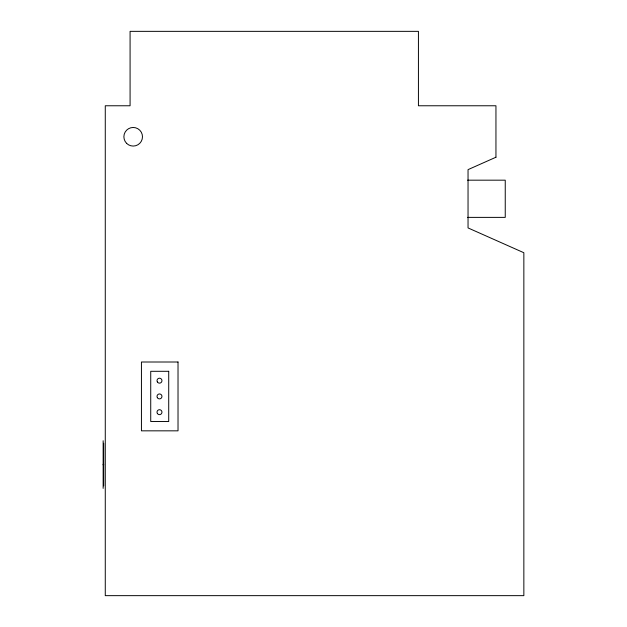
<?xml version="1.0" encoding="UTF-8"?>
<svg xmlns="http://www.w3.org/2000/svg" width="627" height="627" viewBox="0 0 627 627"><rect width="100%" height="100%" fill="white"/><g stroke="black" fill="none" stroke-linecap="round" stroke-linejoin="round"><path stroke-width="0.94" d="M467.624 180.176L505.244 180.176L505.244 217.381L467.624 217.381M103.149 464.254L103.69 464.254M103.149 464.873L103.69 464.873M103.69 443.211L103.69 485.917M103.149 440.742L103.149 488.394M495.949 157.228L468.04 169.635L468.04 227.93L523.851 252.728L523.851 595.65L105.273 595.65L105.273 105.767L130.079 105.767L130.079 31.35L418.428 31.35L418.428 105.767L495.949 105.767L495.949 157.228M178.021 362.006L141.436 362.006L141.436 430.835L178.021 430.835L178.021 362.006M168.718 371.302L150.731 371.302L150.731 421.532L168.718 421.532L168.718 371.302M157.338 413.412A2.477 2.477 0 0 0 161.633 413.412A2.477 2.477 0 0 0 159.485 409.69A2.477 2.477 0 0 0 157.338 413.412M126.607 143.348A9.303 9.303 0 0 0 142.164 139.178A9.303 9.303 0 0 0 130.777 127.783A9.303 9.303 0 0 0 126.607 143.348M157.338 397.659A2.477 2.477 0 0 0 161.633 397.659A2.477 2.477 0 0 0 159.485 393.944A2.477 2.477 0 0 0 157.338 397.659M157.338 381.914A2.477 2.477 0 0 0 161.633 381.914A2.477 2.477 0 0 0 159.485 378.191A2.477 2.477 0 0 0 157.338 381.914"/></g></svg>
